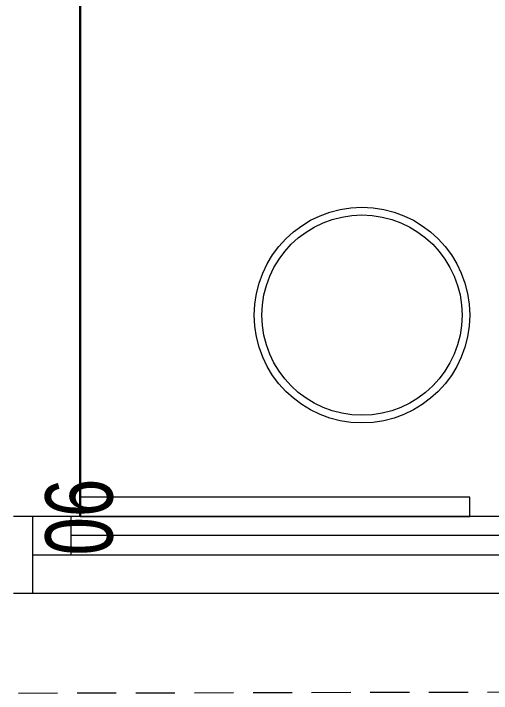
# Model space of a CAD drawing. Header units: millimetres. Extents: x -160614 to 59925, y -157025 to 0.
# Drawn here: x -46139 to -45518, y -116093 to -115210 of the extents above; entities that cross this region are included whole.
import ezdxf

# ---------------------------------------------------------------- set-up
doc = ezdxf.new("R2010")
doc.units = ezdxf.units.MM
doc.header["$LTSCALE"] = 8
doc.linetypes.add('HIDDEN', pattern=[9.525, 6.35, -3.175])
for name, color, linetype, lineweight in [('72_EGR_EQP_TAG', 9, 'Continuous', 5), ('Aluminum', 9, 'Continuous', 5), ('LOADING', 9, 'Continuous', 5), ('Proj', 9, 'Continuous', 5)]:
    doc.layers.add(name, color=color, linetype=linetype, lineweight=lineweight)
doc.layers.add('X-WHITE glass', color=9, linetype='Continuous')
doc.styles.add('X3G_ENTITY_257CFD', font='swisscl.ttf', dxfattribs={"height": 200})

# ---------------------------------------------------------------- blocks, each defined once
blk = doc.blocks.new('WM00001-P')
at = {"layer": 'LOADING'}
for radius in [0.14, 0.13]:
    blk.add_circle((0, 0), radius, dxfattribs=at)
blk = doc.blocks.new('1stF')
at = {"layer": 'Aluminum', "color": 9}
for p, q in [((-46138.55, -115862.61, 0.1), (-44938.55, -115862.61, 0.1)), ((-46113.55, -115962.61, 0.1), (-46113.55, -115862.61, 0.1)), ((-46063.55, -115912.61, 0.1), (-46063.55, -115862.61, 0.1)), ((-45013.55, -115887.61, 0.1), (-46063.55, -115887.61, 0.1)), ((-46113.55, -115912.61, 0.1), (-44963.55, -115912.61, 0.1)), ((-46138.55, -115962.61, 0.1), (-44938.55, -115962.61, 0.1))]:
    blk.add_line(p, q, dxfattribs=at)
at = {"layer": 'LOADING', "color": 9, "elevation": 0.1}
blk.add_lwpolyline([(-46051.87, -115837.79), (-46051.87, -115862.79), (-45545.87, -115862.79), (-45545.87, -115837.79), (-46051.87, -115837.79)], dxfattribs=at)
at = {"layer": 'Proj', "color": 9, "linetype": 'HIDDEN'}
blk.add_line((-44938.55, -116089.97, 0.1), (-46138.55, -116092.61, 0.1), dxfattribs=at)
at = {"layer": 'X-WHITE glass', "color": 9, "lineweight": 30, "ltscale": 6}
blk.add_line((-46052.34, -113692.61, 0.1), (-46051.87, -115862.79, 0.1), dxfattribs=at)
at = {"layer": 'LOADING', "color": 9, "extrusion": (2.24019e-05, 2.25507e-18, -1), "xscale": -1000, "yscale": 1000, "zscale": 1000}
blk.add_blockref('WM00001-P', (45685.98, -115601.45, -1.13), dxfattribs=at)
at = {"layer": '72_EGR_EQP_TAG', "color": 9, "insert": (-46097.36, -115863.67, 0.1), "char_height": 87.473, "attachment_point": 2, "rotation": 90, "style": 'X3G_ENTITY_257CFD'}
blk.add_mtext('06', dxfattribs=at)

msp = doc.modelspace()

# ---------------------------------------------------------------- block references
at = {"layer": '72_EGR_EQP_TAG'}
msp.add_blockref('1stF', (0, 0), dxfattribs=at)

doc.saveas('drawing.dxf')
